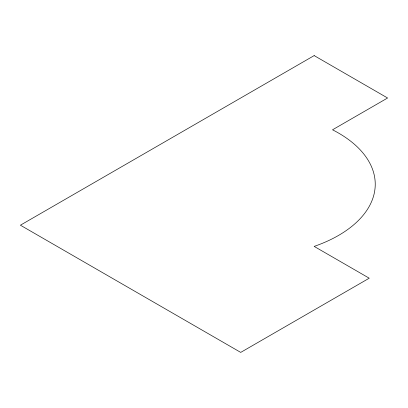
<?xml version="1.0" encoding="UTF-8"?>
<svg xmlns="http://www.w3.org/2000/svg" width="408" height="408" viewBox="0 0 408 408"><rect width="100%" height="100%" fill="white"/><g stroke="black" fill="none" stroke-linecap="round" stroke-linejoin="round"><path stroke-width="0.61" d="M314.16 55.6L20.4 225.201L240.72 352.4L369.24 278.2L314.16 246.401A125.424 72.415 0 0 0 332.52 129.8L387.6 98.002L314.16 55.6"/></g></svg>
